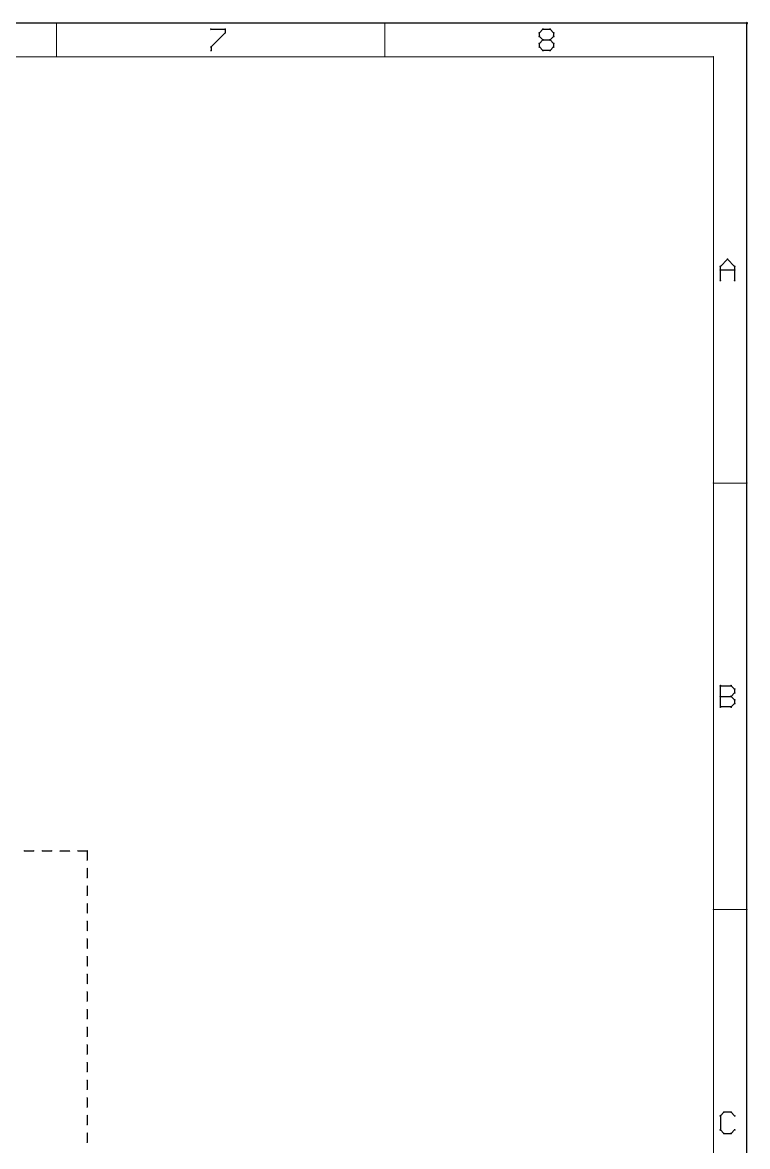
# Paper-space layout 'RLT OUTPUT MODULE' of a CAD drawing. Header units: inches. Extents: x 0.1 to 12.3, y 0.1 to 10.
# Drawn here: x 8.96 to 12.2, y 4.93 to 9.95 of the extents above; entities that cross this region are included whole.
import ezdxf

# ---------------------------------------------------------------- set-up
doc = ezdxf.new("R2010")
doc.units = ezdxf.units.IN
doc.header["$MEASUREMENT"] = 0
doc.layers.add('97', color=94, linetype='Continuous')
doc.layers.add('TEXT', color=4, linetype='Continuous')

psp = doc.layouts.new('RLT OUTPUT MODULE')

# ---------------------------------------------------------------- linework, layer by layer
at = {"layer": '97', "lineweight": 25}
for p, q in [((8.9695, 6.25), (9.0101, 6.25)), ((9.0495, 6.25), (9.0901, 6.25)), ((9.1294, 6.25), (9.17, 6.25)), ((9.2094, 6.25), (9.25, 6.25)), ((9.25, 6.25), (9.25, 6.2105)), ((9.25, 6.1711), (9.25, 6.1317)), ((9.25, 6.0923), (9.25, 6.0528)), ((9.25, 6.0134), (9.25, 5.974)), ((9.25, 5.9346), (9.25, 5.8951)), ((9.25, 5.8557), (9.25, 5.8162)), ((9.25, 5.7769), (9.25, 5.7374)), ((9.25, 5.698), (9.25, 5.6585)), ((9.25, 5.6192), (9.25, 5.5797)), ((9.25, 5.5403), (9.25, 5.5008)), ((9.25, 5.4615), (9.25, 5.422)), ((9.25, 5.3826), (9.25, 5.3431)), ((9.25, 5.3038), (9.25, 5.2643)), ((9.25, 5.2249), (9.25, 5.1854)), ((9.25, 5.146), (9.25, 5.1066)), ((9.25, 5.0672), (9.25, 5.0277)), ((9.25, 4.9883), (9.25, 4.9489))]:
    psp.add_line(p, q, dxfattribs=at)
at = {"layer": '97', "lineweight": 18}
for centre, start, end in [((8.9695, 6.25), 90, 270), ((9.0101, 6.25), 270, 90), ((9.0495, 6.25), 90, 270), ((9.0901, 6.25), 270, 90), ((9.1294, 6.25), 90, 270), ((9.17, 6.25), 270, 90), ((9.2094, 6.25), 90, 270), ((9.25, 6.25), 0, 180), ((9.25, 6.25), 270, 90), ((9.25, 6.2105), 180, 0), ((9.25, 6.1711), 0, 180), ((9.25, 6.1317), 180, 0), ((9.25, 6.0923), 0, 180), ((9.25, 6.0528), 180, 0), ((9.25, 6.0134), 0, 180), ((9.25, 5.974), 180, 0), ((9.25, 5.9346), 0, 180), ((9.25, 5.8951), 180, 0), ((9.25, 5.8557), 0, 180), ((9.25, 5.8162), 180, 0), ((9.25, 5.7769), 0, 180), ((9.25, 5.7374), 180, 0), ((9.25, 5.698), 0, 180), ((9.25, 5.6585), 180, 0), ((9.25, 5.6192), 0, 180), ((9.25, 5.5797), 180, 0), ((9.25, 5.5403), 0, 180), ((9.25, 5.5008), 180, 0), ((9.25, 5.4615), 0, 180), ((9.25, 5.422), 180, 0), ((9.25, 5.3826), 0, 180), ((9.25, 5.3431), 180, 0), ((9.25, 5.3038), 0, 180), ((9.25, 5.2643), 180, 0), ((9.25, 5.2249), 0, 180), ((9.25, 5.1854), 180, 0), ((9.25, 5.146), 0, 180), ((9.25, 5.1066), 180, 0), ((9.25, 5.0672), 0, 180), ((9.25, 5.0277), 180, 0), ((9.25, 4.9883), 0, 180), ((9.25, 4.9489), 180, 0)]:
    psp.add_arc(centre, 0.0015, start, end, dxfattribs=at)
at = {"layer": 'TEXT', "lineweight": 25}
for p, q in [((12.2, 9.95), (0.15, 9.95)), ((12.2, 0.12), (12.2, 9.95)), ((9.8036, 9.9225), (9.8668, 9.9225)), ((9.8668, 9.9067), (9.8036, 9.8434)), ((9.8668, 9.9225), (9.8668, 9.9067)), ((11.2723, 9.9067), (11.2881, 9.9225)), ((11.2723, 9.8908), (11.2723, 9.9067)), ((11.2881, 9.9225), (11.3197, 9.9225)), ((11.3197, 9.9225), (11.3355, 9.9067)), ((11.3355, 9.9067), (11.3355, 9.8908)), ((11.2881, 9.875), (11.2723, 9.8908)), ((11.2723, 9.8592), (11.2881, 9.875)), ((11.2723, 9.8434), (11.2723, 9.8592)), ((11.2881, 9.875), (11.3197, 9.875)), ((11.3355, 9.8908), (11.3197, 9.875)), ((11.3197, 9.875), (11.3355, 9.8592)), ((11.3355, 9.8592), (11.3355, 9.8434)), ((9.8036, 9.8434), (9.8036, 9.8276)), ((11.2881, 9.8276), (11.2723, 9.8434)), ((11.3197, 9.8276), (11.2881, 9.8276)), ((11.3355, 9.8434), (11.3197, 9.8276)), ((12.0817, 8.8628), (12.1133, 8.8945)), ((12.1133, 8.8945), (12.1449, 8.8628)), ((12.0817, 8.7996), (12.0817, 8.8628)), ((12.0817, 8.847), (12.1449, 8.847)), ((12.1449, 8.8628), (12.1449, 8.7996)), ((12.0817, 6.8936), (12.0817, 6.9885)), ((12.0817, 6.9885), (12.1291, 6.9885)), ((12.1291, 6.9885), (12.1449, 6.9727)), ((12.0817, 6.941), (12.1291, 6.941)), ((12.1449, 6.9568), (12.1291, 6.941)), ((12.1291, 6.941), (12.1449, 6.9252)), ((12.1449, 6.9727), (12.1449, 6.9568)), ((12.1291, 6.8936), (12.0817, 6.8936)), ((12.1449, 6.9094), (12.1291, 6.8936)), ((12.1449, 6.9252), (12.1449, 6.9094)), ((12.0975, 5.0825), (12.0817, 5.0667)), ((12.1291, 5.0825), (12.0975, 5.0825)), ((12.1449, 5.0667), (12.1291, 5.0825)), ((12.0817, 5.0667), (12.0817, 5.0034)), ((12.0817, 5.0034), (12.0975, 4.9876)), ((12.0975, 4.9876), (12.1291, 4.9876)), ((12.1291, 4.9876), (12.1449, 5.0034))]:
    psp.add_line(p, q, dxfattribs=at)
at = {"layer": 'TEXT', "lineweight": 18}
for p, q in [((9.1125, 9.95), (9.1125, 9.8)), ((10.5813, 9.95), (10.5813, 9.8)), ((12.05, 9.8), (0.3, 9.8)), ((12.05, 0.27), (12.05, 9.8)), ((12.2, 7.894), (12.05, 7.894)), ((12.2, 5.988), (12.05, 5.988))]:
    psp.add_line(p, q, dxfattribs=at)
for centre, radius, start, end in [((9.1125, 9.95), 0.000984, 0, 180), ((10.5813, 9.95), 0.000984, 0, 180), ((9.8036, 9.9225), 0.002, 90, 270), ((9.8668, 9.9225), 0.002, 0, 180), ((9.8668, 9.9067), 0.002, 180, 0), ((9.8668, 9.9067), 0.002, 315.0101, 135.0101), ((9.8668, 9.9225), 0.002, 270, 90), ((11.2723, 9.9067), 0.002, 0, 180), ((11.2723, 9.9067), 0.002, 135, 315), ((11.2881, 9.9225), 0.002, 90, 270), ((11.2881, 9.9225), 0.002, 315, 135), ((11.3197, 9.9225), 0.002, 44.9899, 224.9899), ((11.3197, 9.9225), 0.002, 270, 90), ((11.3355, 9.9067), 0.002, 0, 180), ((11.3355, 9.9067), 0.002, 224.9899, 44.9899), ((11.2723, 9.8908), 0.002, 45.0101, 225.0101), ((11.2723, 9.8908), 0.002, 180, 0), ((11.2723, 9.8592), 0.002, 0, 180), ((11.2723, 9.8592), 0.002, 135, 315), ((11.2881, 9.875), 0.002, 90, 270), ((11.2881, 9.875), 0.002, 314.9899, 134.9899), ((11.2881, 9.875), 0.002, 225.0101, 45.0101), ((11.3197, 9.875), 0.002, 45, 225), ((11.3197, 9.875), 0.002, 135, 315), ((11.3197, 9.875), 0.002, 270, 90), ((11.3355, 9.8908), 0.002, 180, 0), ((11.3355, 9.8592), 0.002, 0, 180), ((11.3355, 9.8908), 0.002, 315, 135), ((11.3355, 9.8592), 0.002, 224.9899, 44.9899), ((9.1125, 9.8), 0.000984, 180, 0), ((9.8036, 9.8434), 0.002, 0, 180), ((9.8036, 9.8434), 0.002, 135, 315), ((9.8036, 9.8276), 0.002, 180, 0), ((10.5813, 9.8), 0.000984, 180, 0), ((11.2723, 9.8434), 0.002, 45, 225), ((11.2723, 9.8434), 0.002, 180, 0), ((11.2881, 9.8276), 0.002, 90, 270), ((11.2881, 9.8276), 0.002, 225, 45), ((11.3197, 9.8276), 0.002, 135.0101, 315.0101), ((11.3197, 9.8276), 0.002, 270, 90), ((11.3355, 9.8434), 0.002, 180, 0), ((11.3355, 9.8434), 0.002, 315.0101, 135.0101), ((12.05, 9.8), 0.000984, 0, 180), ((12.05, 9.8), 0.000984, 270, 90), ((12.1133, 8.8945), 0.002, 45, 225), ((12.1133, 8.8945), 0.002, 315, 135), ((12.0817, 8.8628), 0.002, 0, 180), ((12.0817, 8.8628), 0.002, 134.9899, 314.9899), ((12.0817, 8.847), 0.002, 90, 270), ((12.1449, 8.8628), 0.002, 0, 180), ((12.1449, 8.8628), 0.002, 225, 45), ((12.1449, 8.847), 0.002, 270, 90), ((12.0817, 8.7996), 0.002, 180, 0), ((12.1449, 8.7996), 0.002, 180, 0), ((12.05, 7.894), 0.000984, 90, 270), ((12.2, 7.894), 0.000984, 270, 90), ((12.0817, 6.9885), 0.002, 0, 180), ((12.0817, 6.9885), 0.002, 90, 270), ((12.1291, 6.9885), 0.002, 44.9899, 224.9899), ((12.1291, 6.9885), 0.002, 270, 90), ((12.0817, 6.941), 0.002, 90, 270), ((12.1291, 6.941), 0.002, 45, 225), ((12.1291, 6.941), 0.002, 135, 315), ((12.1291, 6.941), 0.002, 270, 90), ((12.1449, 6.9727), 0.002, 0, 180), ((12.1449, 6.9568), 0.002, 180, 0), ((12.1449, 6.9727), 0.002, 224.9899, 44.9899), ((12.1449, 6.9568), 0.002, 315, 135), ((12.0817, 6.8936), 0.002, 90, 270), ((12.0817, 6.8936), 0.002, 180, 0), ((12.1291, 6.8936), 0.002, 135.0101, 315.0101), ((12.1291, 6.8936), 0.002, 270, 90), ((12.1449, 6.9252), 0.002, 0, 180), ((12.1449, 6.9094), 0.002, 180, 0), ((12.1449, 6.9252), 0.002, 224.9899, 44.9899), ((12.1449, 6.9094), 0.002, 315.0101, 135.0101), ((12.05, 5.988), 0.000984, 90, 270), ((12.2, 5.988), 0.000984, 270, 90), ((12.0975, 5.0825), 0.002, 90, 270), ((12.0975, 5.0825), 0.002, 315, 135), ((12.1291, 5.0825), 0.002, 44.9899, 224.9899), ((12.1291, 5.0825), 0.002, 270, 90), ((12.0817, 5.0667), 0.002, 0, 180), ((12.0817, 5.0667), 0.002, 135, 315), ((12.1449, 5.0667), 0.002, 224.9899, 44.9899), ((12.0817, 5.0034), 0.002, 45, 225), ((12.0817, 5.0034), 0.002, 180, 0), ((12.0975, 4.9876), 0.002, 90, 270), ((12.0975, 4.9876), 0.002, 225, 45), ((12.1291, 4.9876), 0.002, 135.0101, 315.0101), ((12.1291, 4.9876), 0.002, 270, 90), ((12.1449, 5.0034), 0.002, 315.0101, 135.0101)]:
    psp.add_arc(centre, radius, start, end, dxfattribs=at)
at = {"layer": 'TEXT', "lineweight": 25}
for start, end in [(0, 180), (270, 90)]:
    psp.add_arc((12.2, 9.95), 0.00295, start, end, dxfattribs=at)

doc.saveas('drawing.dxf')
